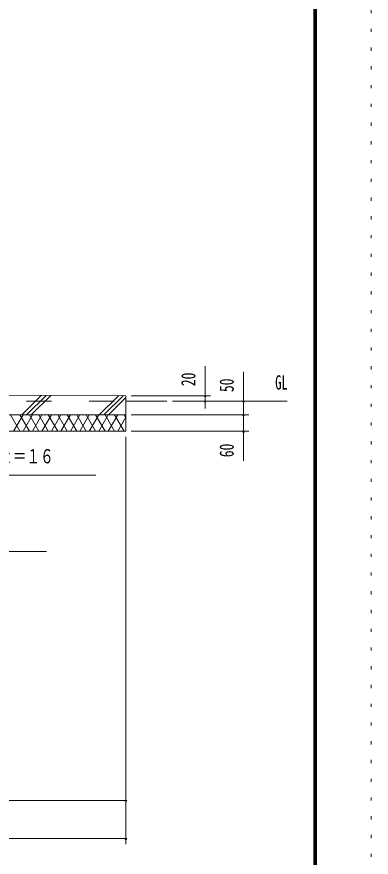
# Model space of a CAD drawing. Units: millimetres, scale not verified. Extents: x -31547 to 31550, y -14700 to 14700.
# Drawn here: x 27014 to 31550, y -4305 to 6454 of the extents above; entities that cross this region are included whole.
import ezdxf
from ezdxf.enums import TextEntityAlignment as Align

# ---------------------------------------------------------------- set-up
doc = ezdxf.new("R2010")
doc.units = ezdxf.units.MM
doc.header["$LTSCALE"] = 80
doc.linetypes.add('USER2', pattern=[10, 4, -6])
doc.linetypes.add('USER4', pattern=[3, 0.5, -2.5])
for name, color, linetype, lineweight in [('0-6_2-02BOLD', 7, 'Continuous', 18), ('0-7_2-12HIDDEN', 3, 'USER2', 18), ('0-A_2-52DIM', 3, 'Continuous', 18), ('0-B_2-62HATCH', 2, 'Continuous', 18), ('0-C_F-F1PAPER', 5, 'Continuous', 18), ('0-D_F-E_J_ADD', 5, 'USER4', 18)]:
    doc.layers.add(name, color=color, linetype=linetype, lineweight=lineweight)
doc.styles.add('ＭＳ ゴシック', font='')
doc.styles.get('ＭＳ ゴシック').set_extended_font_data('MS Gothic')

msp = doc.modelspace()

# ---------------------------------------------------------------- linework, layer by layer
at = {"layer": '0-6_2-02BOLD'}
for p, q in [((28410.23, 1602.9), (22108.65, 1634.25)), ((28410.23, 1532.9), (28935.23, 1532.9))]:
    msp.add_line(p, q, dxfattribs=at)
for points in [[(22775.23, 1147.9), (28410.23, 1147.9), (28410.23, 1602.9)], [(22775.23, 1007.9), (22775.23, 1357.9), (28410.23, 1357.9)]]:
    msp.add_lwpolyline(points, dxfattribs=at)
at = {"layer": '0-7_2-12HIDDEN'}
msp.add_line((14340.24, 1532.9), (28410.24, 1532.9), dxfattribs=at)
at = {"layer": '0-A_2-52DIM'}
for p, q in [((29425.23, 1438.97), (29425.23, 1980.9)), ((29915.24, 1910.9), (29915.24, 769.9)), ((28480.22, 1602.9), (29495.23, 1602.9)), ((30475.24, 1532.9), (29005.22, 1532.9)), ((29439.23, 1602.9), (29411.23, 1602.9)), ((29439.23, 1532.9), (29411.23, 1532.9)), ((29929.24, 1532.9), (29901.24, 1532.9)), ((28480.22, 1357.9), (29985.23, 1357.9)), ((29929.24, 1357.9), (29901.24, 1357.9)), ((28410.23, 1077.9), (28410.23, -4137.1)), ((29985.23, 1147.9), (28480.22, 1147.9)), ((29929.24, 1147.9), (29901.24, 1147.9)), ((27395.23, -392.1), (24805.23, -392.1)), ((28410.23, -3577.1), (14340.23, -3577.1)), ((28424.23, -3577.1), (28396.23, -3577.1)), ((28410.23, -4067.1), (14340.23, -4067.1)), ((28424.23, -4067.1), (28396.23, -4067.1))]:
    msp.add_line(p, q, dxfattribs=at)
msp.add_lwpolyline([(22370.64, 1034.8), (24805.23, 587.9), (28025.23, 587.9)], dxfattribs=at)
for centre in [(29425.23, 1602.9), (29425.23, 1532.9), (29915.24, 1532.9), (29915.24, 1357.9), (29915.24, 1147.9), (28410.23, -3577.1), (28410.23, -4067.1)]:
    msp.add_arc(centre, 14, 180, 0, dxfattribs=at)
at = {"layer": '0-B_2-62HATCH'}
for p, q in [((27080.53, 1357.9), (27330.9, 1608.27)), ((27390, 1607.98), (27139.93, 1357.9)), ((27199.33, 1357.9), (27449.11, 1607.68)), ((28315.95, 1603.37), (28070.48, 1357.9)), ((28375.05, 1603.08), (28129.87, 1357.9)), ((28189.27, 1357.9), (28410.23, 1578.86)), ((26932.23, 1357.9), (27053.47, 1147.9)), ((26972.64, 1147.9), (27093.89, 1357.9)), ((27174.71, 1147.9), (27053.47, 1357.9)), ((27093.89, 1147.9), (27215.12, 1357.9)), ((27174.71, 1357.9), (27295.95, 1147.9)), ((27336.37, 1357.9), (27215.12, 1147.9)), ((27417.2, 1147.9), (27295.96, 1357.9)), ((27336.37, 1147.9), (27457.62, 1357.9)), ((27417.2, 1357.9), (27538.45, 1147.9)), ((27578.86, 1357.9), (27457.62, 1147.9)), ((27659.69, 1147.9), (27538.45, 1357.9)), ((27578.86, 1147.9), (27700.11, 1357.9)), ((27659.69, 1357.9), (27780.94, 1147.9)), ((27821.34, 1357.9), (27700.11, 1147.9)), ((27902.17, 1147.9), (27780.94, 1357.9)), ((27821.34, 1147.9), (27942.59, 1357.9)), ((27902.17, 1357.9), (28023.42, 1147.9)), ((28063.83, 1357.9), (27942.59, 1147.9)), ((28144.66, 1147.9), (28023.42, 1357.9)), ((28063.83, 1147.9), (28185.08, 1357.9)), ((28144.66, 1357.9), (28265.91, 1147.9)), ((28306.32, 1357.9), (28185.08, 1147.9)), ((28265.91, 1357.9), (28387.15, 1147.9)), ((28306.32, 1147.9), (28410.23, 1327.88)), ((28410.23, 1317.92), (28387.16, 1357.9))]:
    msp.add_line(p, q, dxfattribs=at)
at = {"layer": '0-C_F-F1PAPER'}
for points in [[(30850.35, -14000), (30850.35, 14140), (-9329.65, 14140), (-9329.65, -14000)], [(30846.85, -13996.5), (30846.85, 14136.5), (-9326.15, 14136.5), (-9326.15, -13996.5)], [(30843.35, -13993), (-9322.65, -13993), (-9322.65, 14133), (30843.35, 14133)], [(30839.85, -13989.5), (30839.85, 14129.5), (-9319.15, 14129.5), (-9319.15, -13989.5)], [(30836.35, -13986), (-9315.65, -13986), (-9315.65, 14126), (30836.35, 14126)], [(30832.85, -13982.5), (30832.85, 14122.5), (-9312.15, 14122.5), (-9312.15, -13982.5)], [(30829.35, -13979), (-9308.65, -13979), (-9308.65, 14119), (30829.35, 14119)], [(30825.85, -13975.5), (30825.85, 14115.5), (-9305.15, 14115.5), (-9305.15, -13975.5)], [(30822.35, -13972), (30822.35, 14112), (-9301.65, 14112), (-9301.65, -13972)], [(30818.85, -13968.5), (30818.85, 14108.5), (-9298.15, 14108.5), (-9298.15, -13968.5)], [(30815.35, -13965), (-9294.65, -13965), (-9294.65, 14105), (30815.35, 14105)]]:
    msp.add_lwpolyline(points, close=True, dxfattribs=at)
at = {"layer": '0-D_F-E_J_ADD'}
msp.add_lwpolyline([(31550.35, -14700), (-10029.65, -14700), (-10029.65, 14700), (31550.35, 14700)], close=True, dxfattribs=at)

# ---------------------------------------------------------------- texts
at = {"layer": '0-A_2-52DIM', "color": 7, "style": 'ＭＳ ゴシック', "width": 0.7}
for s, p in [('20', (29355.23, 1725.65)), ('50', (29845.23, 1649.5)), ('60', (29845.23, 815.94))]:
    msp.add_text(s, height=182.3, rotation=90, dxfattribs=at).set_placement(p, align=Align.BOTTOM_LEFT)
at = {"layer": '0-A_2-52DIM', "color": 7, "style": 'ＭＳ ゴシック'}
for s, width, p in [('GL', 0.65, (30321.23, 1627.77)), ('ベースプレート：鋼板\u3000ｔ＝１６', 0.7, (24875.23, 682.77))]:
    msp.add_text(s, height=182.3, dxfattribs=dict(at, width=width)).set_placement(p, align=Align.BOTTOM_LEFT)

doc.saveas('drawing.dxf')
